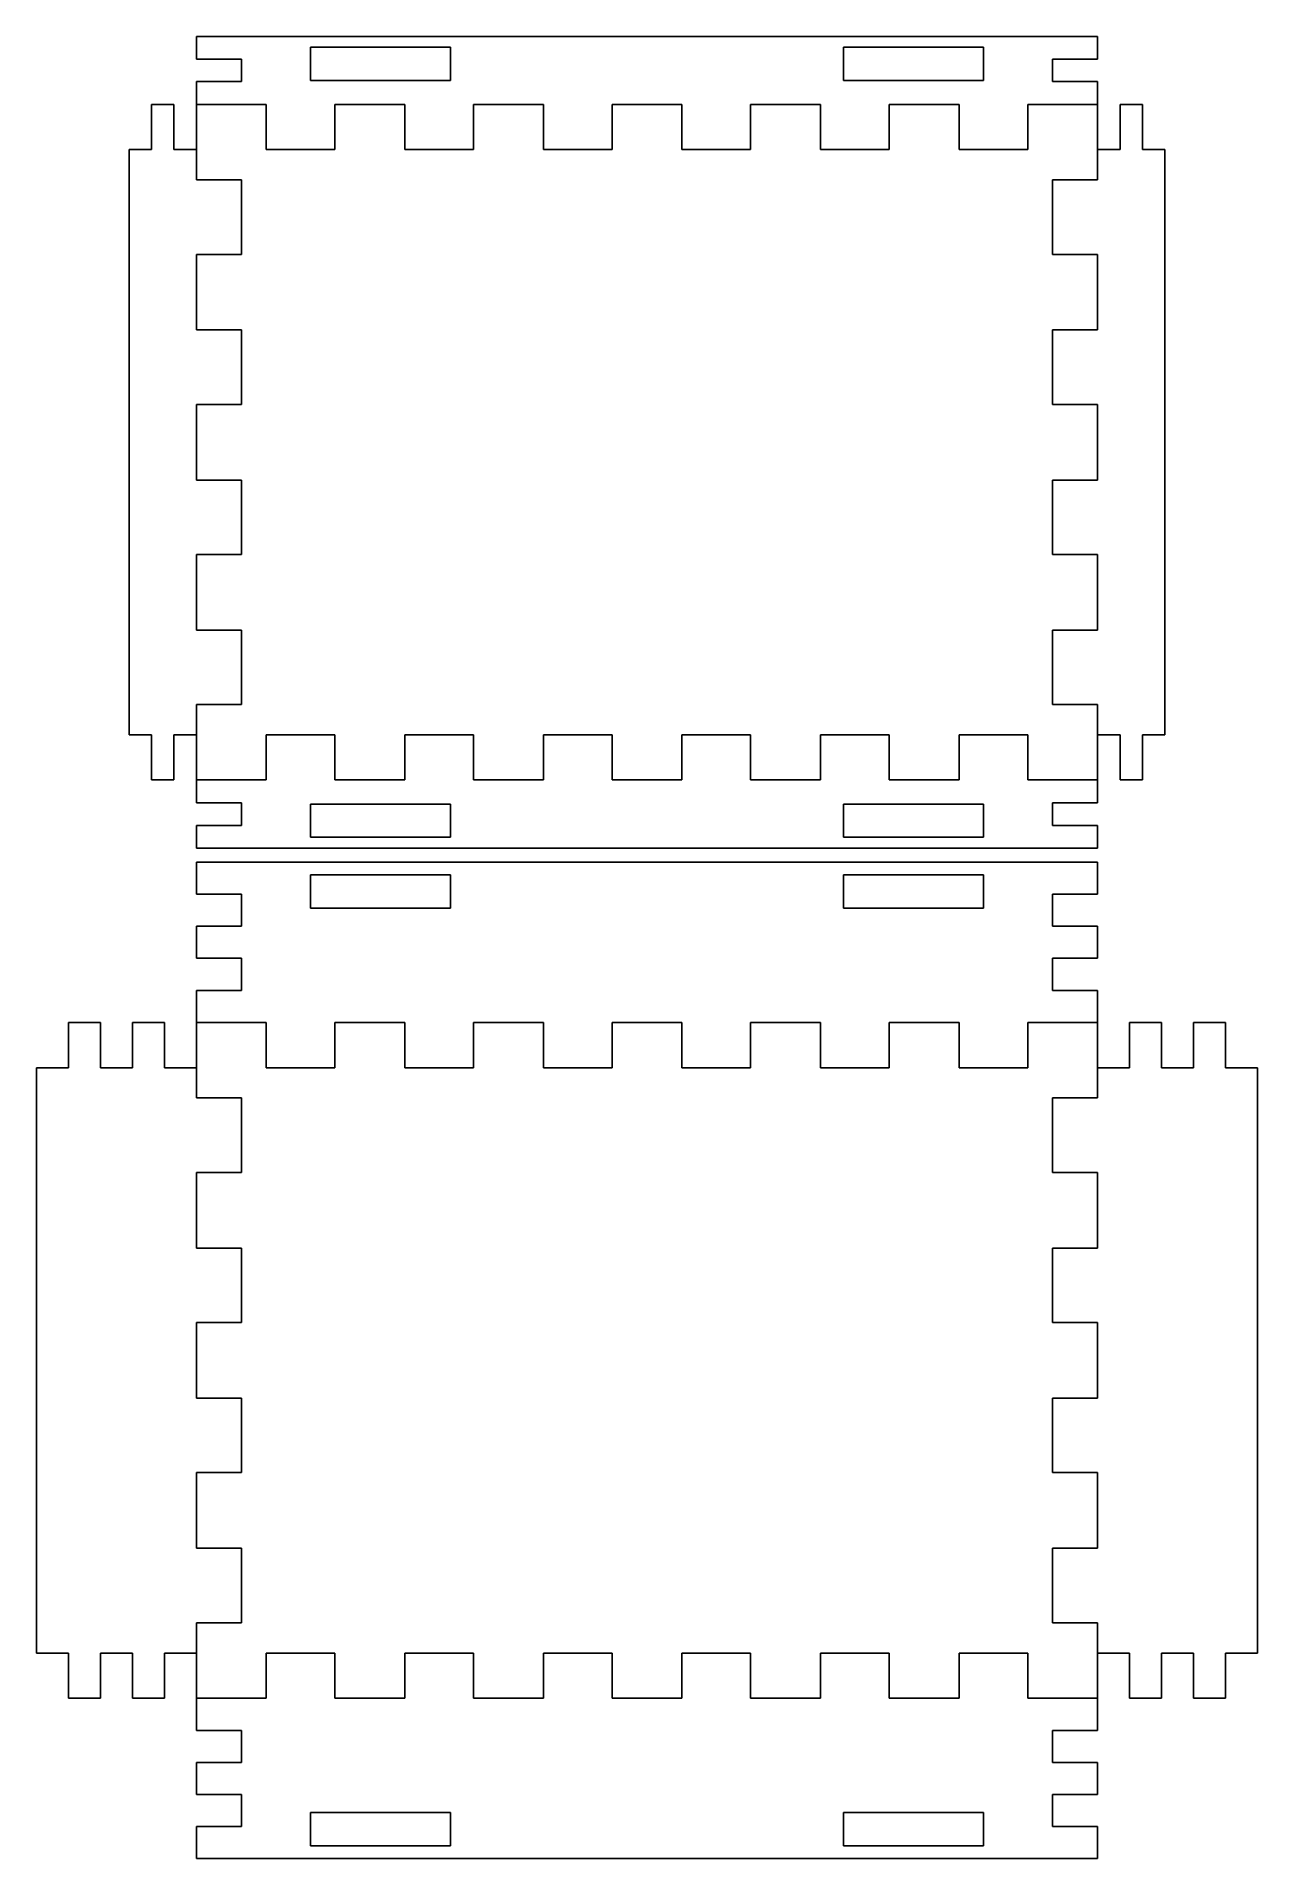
# Model space of a CAD drawing. Extents: x 12 to 228, y 12 to 335.
import ezdxf

# ---------------------------------------------------------------- set-up
doc = ezdxf.new("R2010")
doc.units = 0
doc.layers.add('Calque_1', color=7, linetype='CONTINUOUS')

msp = doc.modelspace()

# ---------------------------------------------------------------- linework, layer by layer
at = {"layer": 'Calque_1', "color": 1}
for p, q in [((200.04979, 335.372576), (40.050185, 335.372576)), ((40.050185, 335.372576), (40.050185, 331.356054)), ((60.275377, 333.463718), (85.175423, 333.463718)), ((60.275377, 327.56351), (60.275377, 333.463718)), ((85.175423, 333.463718), (85.175423, 327.56351)), ((154.924551, 333.463718), (179.8246, 333.463718)), ((154.924551, 327.56351), (154.924551, 333.463718)), ((179.8246, 333.463718), (179.8246, 327.56351)), ((200.04979, 331.356054), (200.04979, 335.372576)), ((40.050185, 331.356054), (48.05, 331.356054)), ((192.050001, 327.339532), (192.050001, 331.356054)), ((192.050001, 331.356054), (200.04979, 331.356054)), ((48.05, 327.339532), (40.050185, 327.339532)), ((40.050185, 327.339532), (40.050185, 323.323011)), ((85.175423, 327.56351), (60.275377, 327.56351)), ((179.8246, 327.56351), (154.924551, 327.56351)), ((200.04979, 327.339532), (192.050001, 327.339532)), ((200.04979, 323.323011), (200.04979, 327.339532)), ((32.033321, 315.273013), (32.033321, 323.273008)), ((32.033321, 323.273008), (36.016655, 323.273008)), ((36.016655, 323.273008), (36.016655, 315.273013)), ((40.049988, 323.273011), (52.40768, 323.273011)), ((40.049988, 309.889678), (40.049988, 323.273011)), ((40.049988, 323.273011), (40.049988, 323.273011)), ((52.40768, 323.273011), (52.40768, 315.273011)), ((64.615373, 315.273011), (64.615373, 323.273011)), ((64.615373, 323.273011), (77.023064, 323.273011)), ((77.023064, 323.273011), (77.023064, 315.273011)), ((89.230756, 315.273011), (89.230756, 323.273011)), ((89.230756, 323.273011), (101.63845, 323.273011)), ((101.63845, 323.273011), (101.63845, 315.273011)), ((113.846142, 315.273011), (113.846142, 323.273011)), ((113.846142, 323.273011), (126.253835, 323.273011)), ((126.253835, 323.273011), (126.253835, 315.273011)), ((138.461527, 315.273011), (138.461527, 323.273011)), ((138.461527, 323.273011), (150.869218, 323.273011)), ((150.869218, 323.273011), (150.869218, 315.273011)), ((163.07691, 315.273011), (163.07691, 323.273011)), ((163.07691, 323.273011), (175.484604, 323.273011)), ((175.484604, 323.273011), (175.484604, 315.273011)), ((187.692295, 315.273011), (187.692295, 323.273011)), ((187.692295, 323.273011), (200.049988, 323.273011)), ((200.049988, 323.273011), (200.049988, 309.889678)), ((204.083322, 315.273013), (204.083322, 323.273008)), ((204.083322, 323.273008), (208.066657, 323.273008)), ((208.066657, 323.273008), (208.066657, 315.273013)), ((28.049988, 227.273012), (28.049988, 315.273013)), ((28.049988, 315.273013), (32.033321, 315.273013)), ((36.016655, 315.273013), (39.999988, 315.273013)), ((52.40768, 315.273011), (64.615373, 315.273011)), ((77.023064, 315.273011), (89.230756, 315.273011)), ((101.63845, 315.273011), (113.846142, 315.273011)), ((126.253835, 315.273011), (138.461527, 315.273011)), ((150.869218, 315.273011), (163.07691, 315.273011)), ((175.484604, 315.273011), (187.692295, 315.273011)), ((200.099989, 315.273013), (204.083322, 315.273013)), ((208.066657, 315.273013), (212.049989, 315.273013)), ((212.049989, 315.273013), (212.049989, 299.273026)), ((48.049988, 309.889678), (40.049988, 309.889678)), ((48.049988, 296.656343), (48.049988, 309.889678)), ((200.049988, 309.889678), (192.049987, 309.889678)), ((192.049987, 309.889678), (192.049987, 296.656343)), ((212.049989, 299.273026), (212.049989, 211.27301)), ((40.049988, 283.223011), (40.049988, 296.656343)), ((40.049988, 296.656343), (48.049988, 296.656343)), ((192.049987, 296.656343), (200.049988, 296.656343)), ((200.049988, 296.656343), (200.049988, 283.223011)), ((48.049988, 283.223011), (40.049988, 283.223011)), ((48.049988, 269.989676), (48.049988, 283.223011)), ((200.049988, 283.223011), (192.049987, 283.223011)), ((192.049987, 283.223011), (192.049987, 269.989676)), ((40.049988, 256.556344), (40.049988, 269.989676)), ((40.049988, 269.989676), (48.049988, 269.989676)), ((192.049987, 269.989676), (200.049988, 269.989676)), ((200.049988, 269.989676), (200.049988, 256.556344)), ((48.049988, 256.556344), (40.049988, 256.556344)), ((48.049988, 243.323012), (48.049988, 256.556344)), ((200.049988, 256.556344), (192.049987, 256.556344)), ((192.049987, 256.556344), (192.049987, 243.323012)), ((40.049988, 229.889677), (40.049988, 243.323012)), ((40.049988, 243.323012), (48.049988, 243.323012)), ((192.049987, 243.323012), (200.049988, 243.323012)), ((200.049988, 243.323012), (200.049988, 229.889677)), ((48.049988, 229.889677), (40.049988, 229.889677)), ((48.049988, 216.656345), (48.049988, 229.889677)), ((200.049988, 229.889677), (192.049987, 229.889677)), ((192.049987, 229.889677), (192.049987, 216.656345)), ((28.049988, 211.27301), (28.049988, 227.273012)), ((40.049988, 203.273012), (40.049988, 216.656345)), ((40.049988, 216.656345), (48.049988, 216.656345)), ((192.049987, 216.656345), (200.049988, 216.656345)), ((200.049988, 216.656345), (200.049988, 203.273012)), ((32.033321, 211.27301), (28.049988, 211.27301)), ((32.033321, 203.273009), (32.033321, 211.27301)), ((39.999988, 211.27301), (36.016655, 211.27301)), ((36.016655, 211.27301), (36.016655, 203.273009)), ((64.615373, 211.27301), (52.40768, 211.27301)), ((52.40768, 211.27301), (52.40768, 203.273012)), ((64.615373, 203.273012), (64.615373, 211.27301)), ((89.230756, 211.27301), (77.023064, 211.27301)), ((77.023064, 211.27301), (77.023064, 203.273012)), ((89.230756, 203.273012), (89.230756, 211.27301)), ((113.846142, 211.27301), (101.63845, 211.27301)), ((101.63845, 211.27301), (101.63845, 203.273012)), ((113.846142, 203.273012), (113.846142, 211.27301)), ((138.461527, 211.27301), (126.253835, 211.27301)), ((126.253835, 211.27301), (126.253835, 203.273012)), ((138.461527, 203.273012), (138.461527, 211.27301)), ((163.07691, 211.27301), (150.869218, 211.27301)), ((150.869218, 211.27301), (150.869218, 203.273012)), ((163.07691, 203.273012), (163.07691, 211.27301)), ((187.692295, 211.27301), (175.484604, 211.27301)), ((175.484604, 211.27301), (175.484604, 203.273012)), ((187.692295, 203.273012), (187.692295, 211.27301)), ((204.083322, 211.27301), (200.099989, 211.27301)), ((204.083322, 203.273009), (204.083322, 211.27301)), ((212.049989, 211.27301), (208.066657, 211.27301)), ((208.066657, 211.27301), (208.066657, 203.273009)), ((36.016655, 203.273009), (32.033321, 203.273009)), ((52.40768, 203.273012), (40.049988, 203.273012)), ((40.050185, 203.22301), (40.050185, 199.206486)), ((77.023064, 203.273012), (64.615373, 203.273012)), ((101.63845, 203.273012), (89.230756, 203.273012)), ((126.253835, 203.273012), (113.846142, 203.273012)), ((150.869218, 203.273012), (138.461527, 203.273012)), ((175.484604, 203.273012), (163.07691, 203.273012)), ((200.049988, 203.273012), (187.692295, 203.273012)), ((200.04979, 199.206486), (200.04979, 203.22301)), ((208.066657, 203.273009), (204.083322, 203.273009)), ((40.050185, 199.206486), (48.05, 199.206486)), ((48.05, 199.206486), (48.05, 195.189958)), ((60.275374, 193.082303), (60.275374, 198.982511)), ((60.275374, 198.982511), (85.175426, 198.982511)), ((85.175426, 198.982511), (85.175423, 193.082303)), ((154.924554, 193.082303), (154.924554, 198.982511)), ((154.924554, 198.982511), (179.8246, 198.982511)), ((179.8246, 198.982511), (179.8246, 193.082303)), ((192.050001, 195.189958), (192.050001, 199.206486)), ((192.050001, 199.206486), (200.04979, 199.206486)), ((48.05, 195.189958), (40.050185, 195.189958)), ((40.050185, 195.189958), (40.050185, 191.173434)), ((200.04979, 195.189958), (192.050001, 195.189958)), ((200.04979, 191.173434), (200.04979, 195.189958)), ((40.050185, 191.173434), (200.04979, 191.173434)), ((85.175423, 193.082303), (60.275374, 193.082303)), ((179.8246, 193.082303), (154.924554, 193.082303)), ((200.049805, 188.66377), (40.050201, 188.66377)), ((40.050201, 188.66377), (40.050201, 182.971371)), ((200.049805, 182.971371), (200.049805, 188.66377)), ((60.275391, 186.405993), (85.175437, 186.405993)), ((60.275391, 180.505784), (60.275391, 186.405993)), ((85.175437, 186.405993), (85.175437, 180.505784)), ((154.924565, 186.405993), (179.824614, 186.405993)), ((154.924565, 180.505784), (154.924565, 186.405993)), ((179.824614, 186.405993), (179.824614, 180.505784)), ((40.050201, 182.971371), (48.049987, 182.971371)), ((48.049987, 182.971371), (48.049987, 177.278421)), ((192.050018, 177.278421), (192.050018, 182.971371)), ((192.050018, 182.971371), (200.049805, 182.971371)), ((85.175437, 180.505784), (60.275391, 180.505784)), ((179.824614, 180.505784), (154.924565, 180.505784)), ((48.049987, 177.278421), (40.050201, 177.278421)), ((40.050201, 177.278421), (40.050201, 171.585468)), ((200.049805, 177.278421), (192.050018, 177.278421)), ((200.049805, 171.585468), (200.049805, 177.278421)), ((40.050201, 171.585468), (48.049987, 171.585468)), ((48.049987, 171.585468), (48.049987, 165.893068)), ((192.050018, 165.893068), (192.050018, 171.585468)), ((192.050018, 171.585468), (200.049805, 171.585468)), ((48.049987, 165.893068), (40.050201, 165.893068)), ((40.050201, 165.893068), (40.050201, 160.200118)), ((200.049805, 165.893068), (192.050018, 165.893068)), ((200.049805, 160.200118), (200.049805, 165.893068)), ((17.285657, 152.150017), (17.285657, 160.150008)), ((17.285657, 160.150008), (22.964244, 160.150008)), ((22.964244, 160.150008), (22.964244, 152.150017)), ((28.642832, 152.150017), (28.642863, 160.150008)), ((28.642863, 160.150008), (34.321451, 160.150008)), ((34.321451, 160.150008), (34.321451, 152.150017)), ((40.05004, 160.150013), (52.407733, 160.150013)), ((40.05004, 146.766679), (40.05004, 160.150013)), ((40.05004, 160.150013), (40.05004, 160.150013)), ((52.407733, 160.150013), (52.407733, 152.150013)), ((64.615424, 152.150013), (64.615424, 160.150013)), ((64.615424, 160.150013), (77.023112, 160.150013)), ((77.023112, 160.150013), (77.023112, 152.150013)), ((89.230804, 152.150013), (89.230804, 160.150013)), ((89.230804, 160.150013), (101.638478, 160.150013)), ((101.638478, 160.150013), (101.638478, 152.150013)), ((113.84617, 152.150013), (113.84617, 160.150013)), ((113.84617, 160.150013), (126.253872, 160.150013)), ((126.253872, 160.150013), (126.253872, 152.150013)), ((138.461564, 152.150013), (138.461564, 160.150013)), ((138.461564, 160.150013), (150.869238, 160.150013)), ((150.869238, 160.150013), (150.869238, 152.150013)), ((163.07693, 152.150013), (163.07693, 160.150013)), ((163.07693, 160.150013), (175.484632, 160.150013)), ((175.484632, 160.150013), (175.484632, 152.150013)), ((187.692324, 152.150013), (187.692324, 160.150013)), ((187.692324, 160.150013), (200.050016, 160.150013)), ((200.050016, 160.150013), (200.050016, 146.766679)), ((205.778619, 152.15002), (205.778619, 160.150008)), ((205.778619, 160.150008), (211.457241, 160.150008)), ((211.457241, 160.150008), (211.457241, 152.15002)), ((217.135862, 152.15002), (217.135862, 160.150008)), ((217.135862, 160.150008), (222.814428, 160.150008)), ((222.814428, 160.150008), (222.814428, 152.15002)), ((11.607038, 48.150008), (11.607038, 152.150017)), ((11.607038, 152.150017), (17.285657, 152.150017)), ((22.964244, 152.150017), (28.642832, 152.150017)), ((34.321451, 152.150017), (40.000039, 152.150017)), ((52.407733, 152.150013), (64.615424, 152.150013)), ((77.023112, 152.150013), (89.230804, 152.150013)), ((101.638478, 152.150013), (113.84617, 152.150013)), ((126.253872, 152.150013), (138.461564, 152.150013)), ((150.869238, 152.150013), (163.07693, 152.150013)), ((175.484632, 152.150013), (187.692324, 152.150013)), ((200.100054, 152.15002), (205.778619, 152.15002)), ((211.457241, 152.15002), (217.135862, 152.15002)), ((222.814428, 152.15002), (228.493049, 152.15002)), ((228.493049, 152.15002), (228.493049, 48.150005)), ((48.050041, 146.766679), (40.05004, 146.766679)), ((48.050041, 133.533347), (48.050041, 146.766679)), ((200.050016, 146.766679), (192.050032, 146.766679)), ((192.050032, 146.766679), (192.050032, 133.533347)), ((40.05004, 120.100012), (40.05004, 133.533347)), ((40.05004, 133.533347), (48.050041, 133.533347)), ((192.050032, 133.533347), (200.050016, 133.533347)), ((200.050016, 133.533347), (200.050016, 120.100012)), ((48.050041, 120.100012), (40.05004, 120.100012)), ((48.050041, 106.86668), (48.050041, 120.100012)), ((200.050016, 120.100012), (192.050032, 120.100012)), ((192.050032, 120.100012), (192.050032, 106.86668)), ((40.05004, 93.433345), (40.05004, 106.86668)), ((40.05004, 106.86668), (48.050041, 106.86668)), ((192.050032, 106.86668), (200.050016, 106.86668)), ((200.050016, 106.86668), (200.050016, 93.433345)), ((48.050041, 93.433345), (40.05004, 93.433345)), ((48.050041, 80.200013), (48.050041, 93.433345)), ((200.050016, 93.433345), (192.050032, 93.433345)), ((192.050032, 93.433345), (192.050032, 80.200013)), ((40.05004, 66.766678), (40.05004, 80.200013)), ((40.05004, 80.200013), (48.050041, 80.200013)), ((192.050032, 80.200013), (200.050016, 80.200013)), ((200.050016, 80.200013), (200.050016, 66.766678)), ((48.050041, 66.766678), (40.05004, 66.766678)), ((48.050041, 53.533346), (48.050041, 66.766678)), ((200.050016, 66.766678), (192.050032, 66.766678)), ((192.050032, 66.766678), (192.050032, 53.533346)), ((40.05004, 40.150013), (40.05004, 53.533346)), ((40.05004, 53.533346), (48.050041, 53.533346)), ((192.050032, 53.533346), (200.050016, 53.533346)), ((200.050016, 53.533346), (200.050016, 40.150013)), ((17.285657, 48.150008), (11.607038, 48.150008)), ((17.285657, 40.150007), (17.285657, 48.150008)), ((28.642832, 48.150008), (22.964244, 48.150008)), ((22.964244, 48.150008), (22.964244, 40.150007)), ((28.642832, 40.150007), (28.642832, 48.150008)), ((40.000039, 48.150008), (34.321451, 48.150008)), ((34.321451, 48.150008), (34.321451, 40.150007)), ((64.615424, 48.150014), (52.407733, 48.150014)), ((52.407733, 48.150014), (52.407733, 40.150013)), ((64.615424, 40.150013), (64.615424, 48.150014)), ((89.230804, 48.150014), (77.023112, 48.150014)), ((77.023112, 48.150014), (77.023112, 40.150013)), ((89.230804, 40.150013), (89.230804, 48.150014)), ((113.84617, 48.150014), (101.638478, 48.150014)), ((101.638478, 48.150014), (101.638478, 40.150013)), ((113.84617, 40.150013), (113.84617, 48.150014)), ((138.461564, 48.150014), (126.253872, 48.150014)), ((126.253872, 48.150014), (126.253872, 40.150013)), ((138.461564, 40.150013), (138.461564, 48.150014)), ((163.07693, 48.150014), (150.869238, 48.150014)), ((150.869238, 48.150014), (150.869238, 40.150013)), ((163.07693, 40.150013), (163.07693, 48.150014)), ((187.692324, 48.150014), (175.484632, 48.150014)), ((175.484632, 48.150014), (175.484632, 40.150013)), ((187.692324, 40.150013), (187.692324, 48.150014)), ((205.778619, 48.150005), (200.100054, 48.150005)), ((205.778619, 40.150007), (205.778619, 48.150005)), ((217.135862, 48.150005), (211.457241, 48.150005)), ((211.457241, 48.150005), (211.457241, 40.150007)), ((217.135862, 40.150007), (217.135862, 48.150005)), ((228.493049, 48.150005), (222.814428, 48.150005)), ((222.814428, 48.150005), (222.814456, 40.150007)), ((22.964244, 40.150007), (17.285657, 40.150007)), ((34.321451, 40.150007), (28.642832, 40.150007)), ((52.407733, 40.150013), (40.05004, 40.150013)), ((40.050201, 34.407078), (40.050201, 40.100028)), ((77.023112, 40.150013), (64.615424, 40.150013)), ((101.638478, 40.150013), (89.230804, 40.150013)), ((126.253872, 40.150013), (113.84617, 40.150013)), ((150.869238, 40.150013), (138.461564, 40.150013)), ((175.484632, 40.150013), (163.07693, 40.150013)), ((200.050016, 40.150013), (187.692324, 40.150013)), ((200.049819, 40.100028), (200.049819, 34.407078)), ((211.457241, 40.150007), (205.778619, 40.150007)), ((222.814456, 40.150007), (217.135862, 40.150007)), ((48.049987, 34.407078), (40.050201, 34.407078)), ((48.049987, 28.714679), (48.049987, 34.407078)), ((200.049819, 34.407078), (192.050032, 34.407078)), ((192.050032, 34.407078), (192.050032, 28.714679)), ((40.050201, 23.021726), (40.050201, 28.714679)), ((40.050201, 28.714679), (48.049987, 28.714679)), ((192.050032, 28.714679), (200.049819, 28.714679)), ((200.049819, 28.714679), (200.049819, 23.021726)), ((48.049987, 23.021726), (40.050201, 23.021726)), ((48.049987, 17.328776), (48.049987, 23.021726)), ((200.049819, 23.021726), (192.050032, 23.021726)), ((192.050032, 23.021726), (192.050032, 17.328776)), ((85.17544, 19.794362), (60.275391, 19.794362)), ((60.275391, 19.794362), (60.275391, 13.894154)), ((85.17544, 13.894154), (85.17544, 19.794362)), ((179.824617, 19.794362), (154.924574, 19.794362)), ((154.924574, 19.794362), (154.924574, 13.894154)), ((179.824617, 13.894154), (179.824617, 19.794362)), ((40.050201, 11.636376), (40.050201, 17.328776)), ((40.050201, 17.328776), (48.049987, 17.328776)), ((192.050032, 17.328776), (200.049819, 17.328776)), ((200.049819, 17.328776), (200.049819, 11.636376)), ((60.275391, 13.894154), (85.17544, 13.894154)), ((154.924574, 13.894154), (179.824617, 13.894154)), ((200.049819, 11.636376), (40.050201, 11.636376))]:
    msp.add_line(p, q, dxfattribs=at)
msp.add_open_spline([(48.05, 331.356054), (48.05, 329.347793), (48.05, 329.347793), (48.05, 327.339532)], degree=3, dxfattribs=at)

doc.saveas('drawing.dxf')
